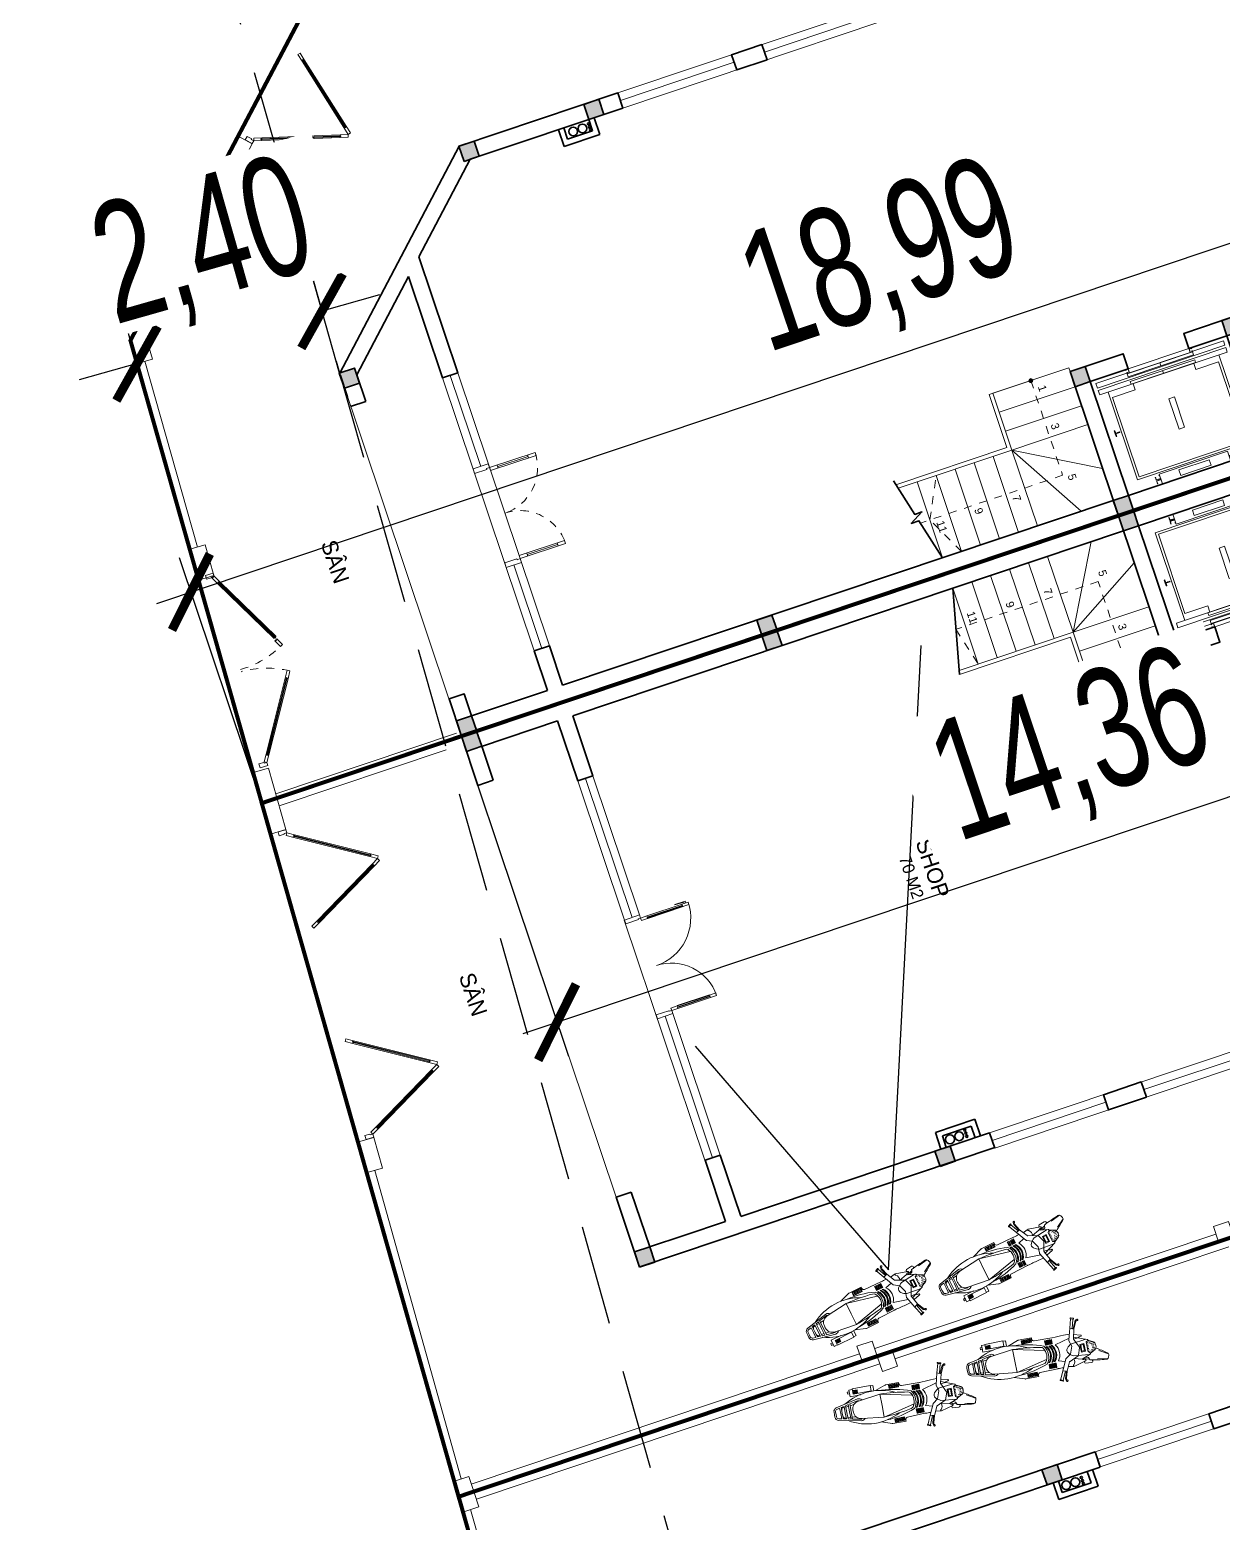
# Model space of a CAD drawing. Header units: metres. Extents: x 568336 to 569219, y 2065964 to 2066430.
# Drawn here: x 568485.76 to 568500.67, y 2066167.85 to 2066186.52 of the extents above; entities that cross this region are included whole.
import ezdxf

# ---------------------------------------------------------------- set-up
doc = ezdxf.new("R2010")
doc.units = ezdxf.units.M
for name, pattern in [('$AUDIT_BAD_LTYPE2', [0]), ('CENTER', [2, 1.25, -0.25, 0.25, -0.25]), ('HIDDEN', [0.375, 0.25, -0.125]), ('HIDDEN2', [0.1875, 0.125, -0.0625])]:
    doc.linetypes.add(name, pattern=pattern)
doc.layers.get('0').update_dxf_attribs({"linetype": 'CONTINUOUS'})
doc.layers.get('DEFPOINTS').update_dxf_attribs({"linetype": 'CONTINUOUS'})
for name, color, linetype, lineweight in [('-CENTER', 143, 'CENTER', 13), ('-CONCRETE', 1, 'CONTINUOUS', 35), ('-DOOR', 137, 'CONTINUOUS', 9), ('-FURNITURE', 46, 'CONTINUOUS', 9), ('-HATCH', 8, 'CONTINUOUS', 5), ('-KH', 143, 'CONTINUOUS', 13), ('-LINE1', 7, 'CONTINUOUS', 18), ('-LINE2', 252, 'CONTINUOUS', 9), ('-TEXT', 7, 'CONTINUOUS', 15), ('-WALL', 4, 'CONTINUOUS', 35), ('TEXT25', 2, 'CONTINUOUS', 13)]:
    doc.layers.add(name, color=color, linetype=linetype, lineweight=lineweight)
for name, color, linetype in [('-RANH GIOI LO DAT', 12, 'CONTINUOUS'), ('APOLIC', 7, 'CONTINUOUS'), ('RANHGIOI', 2, 'HIDDEN')]:
    doc.layers.add(name, color=color, linetype=linetype)
doc.styles.add('KTHUOC', font='', dxfattribs={"width": 0.8})
doc.styles.add('SVN_AVO_thuong', font='')
doc.styles.add('T1', font='', dxfattribs={"height": 200})
doc.styles.add('vnavanth', font='', dxfattribs={"width": 0.8})
doc.styles.get('KTHUOC').set_extended_font_data('.VnArial NarrowH')
doc.styles.get('SVN_AVO_thuong').set_extended_font_data('SVN-Avo')
doc.styles.get('T1').set_extended_font_data('VNgeometric Light')
doc.styles.get('vnavanth').set_extended_font_data('.VnAvantH')
doc.dimstyles.new('tien', dxfattribs={"dimscale": 0, "dimtxt": 1.5, "dimasz": 0.75, "dimexe": 0.45, "dimexo": 0, "dimgap": 0.25, "dimtad": 1, "dimzin": 1, "dimtxsty": 'KTHUOC', "dimblk1": 'ARCHTICK', "dimblk2": 'ARCHTICK', "dimsah": 1, "dimcen": 1, "dimdle": 0.45, "dimclrd": 37, "dimclre": 37, "dimclrt": 7, "dimaunit": 1, "dimadec": 0, "dimazin": 0, "dimtfac": 1, "dimtix": 1, "dimtofl": 0, "dimtmove": 2, "dimatfit": 3, "dimldrblk": 'ARCHTICK', "dimfxl": 1, "dimtfill": 1, "dimtolj": 1, "dimtzin": 1, "dimarcsym": 0})

# ---------------------------------------------------------------- blocks, each defined once
blk = doc.blocks.new('X-5M-DH-2-CORE$0$A$C75E80C28')
at = {"layer": '-LINE2', "linetype": 'Continuous', "ltscale": 2}
for p, q in [((-731, -149), (731, -149)), ((-731, -1305), (-731, -149)), ((-700, -179), (700, -179)), ((-700, -1225), (-700, -179)), ((-557, -112), (-560, -112)), ((-510, -22), (-510, -51)), ((-507, -22), (-510, -22)), ((-510, -109), (-510, -79)), ((-507, -22), (-507, -51)), ((-507, -109), (-507, -79)), ((-456, -57), (-501, -57)), ((-456, -60), (-501, -60)), ((-456, -70), (-501, -70)), ((-456, -73), (-501, -73)), ((-453, -63), (-453, -67)), ((-450, -63), (-450, -67)), ((450, -63), (450, -67)), ((453, -63), (453, -67)), ((456, -57), (501, -57)), ((456, -60), (501, -60)), ((456, -70), (501, -70)), ((456, -73), (501, -73)), ((457, -112), (460, -112)), ((507, -22), (510, -22)), ((507, -22), (507, -51)), ((507, -109), (507, -79)), ((510, -22), (510, -51)), ((510, -109), (510, -79)), ((700, -1225), (700, -179)), ((731, -1305), (731, -149)), ((840, -1305), (-840, -1305)), ((-840, -1365), (-840, -1305)), ((-700, -1225), (-400, -1225)), ((-400, -1305), (-400, -1225)), ((700, -1225), (400, -1225)), ((400, -1305), (400, -1225)), ((840, -1365), (840, -1305)), ((840, -1365), (-840, -1365)), ((840, -1395), (-840, -1395)), ((-840, -1395), (-840, -1455)), ((-840, -1455), (-435, -1455)), ((-435, -1450), (-435, -1460)), ((-435, -1450), (-400, -1450)), ((-435, -1460), (-425, -1460)), ((-435, -1490), (-435, -1500)), ((-435, -1490), (-425, -1490)), ((-433, -1452), (-433, -1458)), ((-433, -1452), (-402, -1452)), ((-433, -1458), (-425, -1458)), ((-433, -1492), (-433, -1498)), ((-433, -1492), (-425, -1492)), ((430, -1406), (-430, -1406)), ((-430, -1406), (-430, -1446)), ((430, -1446), (-430, -1446)), ((425, -1309), (-425, -1309)), ((-425, -1343), (-425, -1309)), ((425, -1343), (-425, -1343)), ((-425, -1458), (-425, -1460)), ((-425, -1490), (-425, -1492)), ((-402, -1452), (-402, -1498)), ((400, -1450), (-400, -1450)), ((-400, -1450), (-400, -1500)), ((0, -1309), (0, -1343)), ((0, -1406), (0, -1446)), ((400, -1450), (400, -1500)), ((435, -1450), (400, -1450)), ((402, -1452), (402, -1498)), ((433, -1452), (402, -1452)), ((425, -1343), (425, -1309)), ((433, -1458), (425, -1458)), ((425, -1458), (425, -1460)), ((435, -1460), (425, -1460)), ((425, -1490), (425, -1492)), ((435, -1490), (425, -1490)), ((433, -1492), (425, -1492)), ((430, -1406), (430, -1446)), ((433, -1452), (433, -1458)), ((433, -1492), (433, -1498)), ((435, -1450), (435, -1460)), ((840, -1455), (435, -1455)), ((435, -1490), (435, -1500)), ((840, -1395), (840, -1455)), ((-435, -1500), (-400, -1500)), ((-433, -1498), (-402, -1498)), ((435, -1500), (400, -1500)), ((433, -1498), (402, -1498))]:
    blk.add_line(p, q, dxfattribs=at)
for points in [[(-450, 0), (-450, -130), (450, -130), (450, 0)], [(-200, -29), (200, -29), (200, -101), (-200, -101)], [(-36, -584), (36, -584), (36, -984), (-36, -984)]]:
    blk.add_lwpolyline(points, close=True, dxfattribs=at)
for points in [[(-780, -789), (-751, -789, 0.414214), (-750, -788), (-750, -784), (-750, -780, 0.414214), (-751, -779), (-780, -779, -0.256978), (-784, -782), (-798, -782, -0.414214), (-801, -779), (-804, -749, 0.414214), (-807, -746), (-812, -746), (-812, -784), (-812, -821), (-807, -821, 0.414214), (-804, -818), (-801, -789, -0.414214), (-798, -786), (-784, -786, -0.256978), (-780, -789)], [(780, -789), (751, -789, -0.414214), (750, -788), (750, -784), (750, -780, -0.414214), (751, -779), (780, -779, 0.256978), (784, -782), (798, -782, 0.414214), (801, -779), (804, -749, -0.414214), (807, -746), (812, -746), (812, -784), (812, -821), (807, -821, -0.414214), (804, -818), (801, -789, 0.414214), (798, -786), (784, -786, 0.256978), (780, -789)]]:
    blk.add_lwpolyline(points, format="xyb", dxfattribs=at)
for centre, radius, start, end in [((-501, -51), 9.4, 180, 270), ((-501, -79), 9.4, 90, 180), ((-501, -51), 6.2, 180, 270), ((-501, -79), 6.2, 90, 180), ((-456, -63), 6.2, 0, 90), ((-456, -63), 3, 0, 90), ((-456, -67), 6.2, 270, 0), ((-456, -67), 3, 270, 0), ((456, -63), 6.2, 90, 180), ((456, -67), 6.2, 180, 270), ((456, -63), 3, 90, 180), ((456, -67), 3, 180, 270), ((501, -51), 6.2, 270, 0), ((501, -51), 9.4, 270, 0), ((501, -79), 9.4, 0, 90), ((501, -79), 6.2, 0, 90)]:
    blk.add_arc(centre, radius, start, end, dxfattribs=at)
blk = doc.blocks.new('A$C5C575821')
at = {"layer": '-CONCRETE'}
h = blk.add_hatch(color=256, dxfattribs=at)
h.dxf.hatch_style = 1
h.paths.add_polyline_path([(0, 200), (0, 0), (200, 0), (200, 200)])
blk.add_lwpolyline([(0, 0), (200, 0), (200, 200), (0, 200)], close=True, dxfattribs=at)
blk = doc.blocks.new('A$C3F71457E')
at = {"layer": '-CONCRETE'}
blk.add_lwpolyline([(0, -100), (0, 400), (-1500, 400), (-1500, -1400), (0, -1400), (0, -900), (200, -900), (200, -1600), (-1700, -1600), (-1700, 600), (200, 600), (200, -100), (0, -100)], dxfattribs=at)
at = {"layer": '-LINE1'}
blk.add_line((0, -900), (0, -100), dxfattribs=at)
at = {"layer": '-WALL'}
for p in [(-1700, 400), (0, 400), (-1700, -1600), (0, -1600)]:
    blk.add_blockref('A$C5C575821', p, dxfattribs=at)
at = {"color": 2, "rotation": 90}
blk.add_blockref('X-5M-DH-2-CORE$0$A$C75E80C28', (-1500, -500), dxfattribs=at)
blk = doc.blocks.new('*U49')
for p, q in [((-1210, 500), (-1250, 500)), ((-1230, 100), (-1230, 500)), ((-90, 500), (-50, 500)), ((-70, 100), (-70, 500)), ((-1210, 100), (-1250, 100)), ((-90, 100), (-50, 100))]:
    blk.add_line(p, q)
for points in [[(-1250, 0), (-1210, 0), (-1210, 600), (-1250, 600)], [(-50, 0), (-90, 0), (-90, 600), (-50, 600)], [(-1300, -200), (-1240, -200), (-1240, -40), (-1250, -40), (-1250, 0), (-1300, 0)], [(0, -200), (-60, -200), (-60, -40), (-50, -40), (-50, 0), (0, 0)]]:
    blk.add_lwpolyline(points, close=True)
at = {"linetype": 'HIDDEN', "ltscale": 0.1}
for centre, start, end in [((-1250, 0), 0, 90), ((-50, 0), 90, 180)]:
    blk.add_arc(centre, 600, start, end, dxfattribs=at)
blk = doc.blocks.new('CONG2')
at = {"layer": '-LINE1', "lineweight": 18}
blk.add_line((257137, -126793), (257137, -126693), dxfattribs=at)
at = {"ltscale": 100}
for p, q in [((255907, -126606), (256397, -125757)), ((256427, -125775), (255937, -126623)), ((256527, -125775), (257017, -126623)), ((257047, -126606), (256557, -125757))]:
    blk.add_line(p, q, dxfattribs=at)
at = {"color": 8, "ltscale": 100}
for points in [[(256412, -125755), (256421, -125760), (255921, -126626), (255912, -126621)], [(256541, -125755), (256533, -125760), (257033, -126626), (257041, -126621)]]:
    blk.add_lwpolyline(points, close=True, dxfattribs=at)
at = {"ltscale": 100}
for points in [[(256477, -125688), (256427, -125775), (256416, -125768), (256421, -125760), (256412, -125755), (256407, -125763), (256397, -125757), (256447, -125671)], [(256477, -125688), (256527, -125775), (256538, -125768), (256533, -125760), (256541, -125755), (256546, -125763), (256557, -125757), (256507, -125671)], [(255917, -126612), (255912, -126621), (255921, -126626), (255926, -126617), (255937, -126623), (255887, -126710), (255857, -126693), (255907, -126606)], [(257036, -126612), (257041, -126621), (257033, -126626), (257028, -126617), (257017, -126623), (257067, -126710), (257097, -126693), (257047, -126606)], [(257087, -126728), (257097, -126728), (257097, -126693), (257137, -126693), (257137, -126793), (257087, -126793)]]:
    blk.add_lwpolyline(points, close=True, dxfattribs=at)
blk = doc.blocks.new('cong 2 canh')
at = {"ltscale": 100}
for p, q in [((547984, -107651), (547135, -108141)), ((547153, -108172), (548002, -107682)), ((549365, -108172), (548516, -107682)), ((548534, -107651), (549382, -108141))]:
    blk.add_line(p, q, dxfattribs=at)
at = {"color": 8, "ltscale": 100}
for points in [[(548004, -107666), (547999, -107657), (547133, -108157), (547138, -108166)], [(548514, -107666), (548519, -107657), (549385, -108157), (549380, -108166)]]:
    blk.add_lwpolyline(points, close=True, dxfattribs=at)
at = {"ltscale": 100}
for points in [[(548103, -107601), (548016, -107651), (548022, -107662), (548031, -107657), (548036, -107666), (548027, -107671), (548034, -107682), (548120, -107632)], [(548447, -107601), (548534, -107651), (548527, -107662), (548519, -107657), (548514, -107666), (548522, -107671), (548516, -107682), (548430, -107632)], [(547059, -108226), (547049, -108226), (547049, -108191), (547009, -108191), (547009, -108291), (547059, -108291)], [(547147, -108161), (547138, -108166), (547133, -108157), (547142, -108152), (547135, -108141), (547049, -108191), (547066, -108222), (547153, -108172)], [(549371, -108161), (549380, -108166), (549385, -108157), (549376, -108152), (549382, -108141), (549469, -108191), (549451, -108222), (549365, -108172)], [(549459, -108226), (549469, -108226), (549469, -108191), (549509, -108191), (549509, -108291), (549459, -108291)]]:
    blk.add_lwpolyline(points, close=True, dxfattribs=at)
at = {"color": 8, "linetype": 'HIDDEN', "ltscale": 10}
for centre, start, end in [((547081, -108191), 0, 30), ((549469, -108191), 150, 180)]:
    blk.add_arc(centre, 1180, start, end, dxfattribs=at)
blk = doc.blocks.new('M25-T1')
at = {"layer": '-HATCH', "true_color": 0x8c8896}
h = blk.add_hatch(color=252, dxfattribs=at)
h.dxf.hatch_style = 1
edge = h.paths.add_edge_path()
edge.add_arc((202135, -557899), 24.6, 0, 360)
at = {"layer": '-CONCRETE'}
for centre, radius in [((197333, -562120, 0), 13), ((197375, -562120, 0), 13), ((197413, -562120, 0), 13), ((197364, -562210, 0), 55), ((197364, -562331, 0), 55)]:
    blk.add_circle(centre, radius, dxfattribs=at)
at = {"layer": '-DOOR'}
for p, q in [((197184, -558249), (197184, -559749)), ((197084, -560149), (197084, -559749)), ((197283, -560149), (197283, -559749)), ((197184, -560149), (197184, -561649))]:
    blk.add_line(p, q, dxfattribs=at)
for points in [[(197284, -561649), (197284, -558249), (197084, -558249), (197084, -561649)], [(203364, -564659), (199764, -564659), (199764, -564859), (203364, -564859)]]:
    blk.add_lwpolyline(points, close=True, dxfattribs=at)
for points in [[(200964, -564759), (199764, -564761)], [(203364, -564759), (202264, -564759)]]:
    blk.add_lwpolyline(points, dxfattribs=at)
at = {"layer": '-KH', "linetype": 'HIDDEN2', "ltscale": 5}
blk.add_line((203384, -559774), (203884, -559649), dxfattribs=at)
for points in [[(202135, -557899), (203384, -557899), (203384, -559774)], [(203884, -559399), (203384, -559649), (202884, -559399)]]:
    blk.add_lwpolyline(points, dxfattribs=at)
at = {"layer": '-KH'}
blk.add_circle((202135, -557899), 24.6, dxfattribs=at)
at = {"layer": '-LINE1'}
for p, q in [((202135, -558399), (202135, -557399)), ((202135, -557399), (202135, -558449)), ((202184, -557399), (202135, -557399)), ((202385, -558399), (202385, -557399)), ((202385, -557399), (202385, -558399)), ((202635, -558399), (202635, -557399)), ((202635, -557399), (202635, -558399)), ((202884, -557399), (202884, -558399)), ((202884, -558399), (203462, -557399)), ((202884, -558399), (203884, -557822)), ((202884, -558399), (202135, -558399)), ((202884, -559899), (202884, -558399)), ((202834, -558449), (202135, -558449)), ((202834, -559912), (202834, -558449))]:
    blk.add_line(p, q, dxfattribs=at)
at = {"layer": '-LINE1', "lineweight": 18}
for p, q in [((202884, -558399), (203884, -558399)), ((202884, -558649), (203884, -558649)), ((202884, -558899), (203884, -558899)), ((202884, -559149), (203884, -559149)), ((202884, -559399), (203884, -559399)), ((202884, -559649), (203884, -559649)), ((203884, -559899), (203884, -559899))]:
    blk.add_line(p, q, dxfattribs=at)
at = {"layer": '-LINE1', "ltscale": 10}
for points in [[(196087, -566321), (196363, -566610), (196508, -566472), (196232, -566183)], [(200788, -568537), (201188, -568556), (201197, -568356), (200797, -568337)], [(203685, -568673), (204084, -568692), (204094, -568493), (203694, -568474)]]:
    blk.add_lwpolyline(points, close=True, dxfattribs=at)
at = {"layer": '-LINE1'}
for points in [[(203604, -566059), (199330, -566059)], [(204028, -568489), (204028, -566105)], [(196436, -566541), (197944, -568123)], [(198383, -568323), (200793, -568437)]]:
    blk.add_lwpolyline(points, dxfattribs=at)
at = {"layer": '-LINE1', "ltscale": 10}
for points in [[(198168, -568213), (198017, -568054), (197872, -568192), (198079, -568409)], [(198079, -568409), (198379, -568423), (198388, -568223), (198168, -568213)]]:
    blk.add_lwpolyline(points, dxfattribs=at)
at = {"layer": '-RANH GIOI LO DAT', "linetype": 'HIDDEN', "ltscale": 10, "const_width": 50}
blk.add_lwpolyline([(193084, -549699), (193084, -563173), (198079, -568409), (204084, -568692), (204084, -549699)], close=True, dxfattribs=at)
at = {"layer": '-WALL'}
for p, q in [((203884, -564659), (203884, -557399)), ((197284, -561649), (197084, -561649)), ((197084, -561649), (197084, -563742)), ((197284, -563662), (197284, -561649)), ((197504, -562029), (197284, -562029)), ((197434, -562099), (197284, -562099)), ((197434, -562429), (197434, -562099)), ((197504, -562499), (197504, -562029)), ((197434, -562429), (197284, -562429)), ((197504, -562499), (197284, -562499)), ((199297, -566059), (197084, -563742)), ((198237, -564659), (197284, -563662)), ((198237, -564659), (199764, -564659)), ((199764, -564659), (199764, -564859)), ((203364, -564659), (203884, -564659)), ((203364, -564659), (203364, -564859)), ((198428, -564859), (199764, -564859)), ((199386, -565864), (198428, -564859)), ((203364, -564859), (203884, -564859)), ((203884, -564859), (203884, -565859)), ((199386, -565864), (199737, -565864)), ((199737, -565864), (199737, -566064)), ((199610, -566059), (199330, -566059))]:
    blk.add_line(p, q, dxfattribs=at)
at = {"layer": '-WALL', "color": 250}
for p, q in [((197284, -559749), (197084, -559749)), ((197284, -560149), (197084, -560149))]:
    blk.add_line(p, q, dxfattribs=at)
at = {"layer": '-WALL'}
for points in [[(203884, -559649), (203352, -559782), (203352, -559884), (203259, -559712), (203259, -559806), (202778, -559926)], [(204084, -566059), (203594, -566059), (203595, -565859), (203884, -565859)]]:
    blk.add_lwpolyline(points, dxfattribs=at)
blk.add_lwpolyline([(197084, -559749), (197284, -559749), (197284, -560149), (197084, -560149)], close=True, dxfattribs=at)
at = {"layer": '-DOOR', "xscale": -1, "rotation": 1.085554917956699e-05}
blk.add_blockref('*U49', (200964, -564659), dxfattribs=at)
at = {"layer": '-DOOR', "rotation": 313.6546960577045}
blk.add_blockref('CONG2', (110391, -292683), dxfattribs=at)
at = {"layer": '-LINE1', "rotation": 357.2961357539888}
blk.add_blockref('cong 2 canh', (-340131, -434479), dxfattribs=at)
at = {"layer": '-WALL', "rotation": 180}
blk.add_blockref('A$C3F71457E', (202384, -556799), dxfattribs=at)
at = {"layer": '-WALL', "xscale": -1}
for p in [(204084, -557399), (197284, -562099), (204084, -562099), (197284, -563744), (199497, -566064), (204084, -566059)]:
    blk.add_blockref('A$C5C575821', p, dxfattribs=at)
at = {"layer": '-TEXT', "style": 'T1'}
for s, p in [('1', (202236, -557842)), ('3', (202736, -557842)), ('5', (203405, -557842)), ('7', (203437, -558584)), ('9', (203437, -559084)), ('11', (203437, -559584))]:
    blk.add_text(s, height=100, rotation=360, dxfattribs=at).set_placement(p)
at = {"layer": '-TEXT', "color": 2, "style": 'vnavanth'}
blk.add_text('S¢N ', height=200, dxfattribs=at).set_placement((201240, -566963))
at = {"layer": 'TEXT25'}
for s, height, rotation, style, p in [('SHOP', 200, 0, 'SVN_AVO_thuong', (199429, -560601)), ('74M2', 150, 360, 'T1', (199545, -560863))]:
    blk.add_text(s, height=height, rotation=rotation, dxfattribs=dict(at, style=style)).set_placement(p)
blk = doc.blocks.new('A$C49AC32B8')
h = blk.add_hatch()
h.set_pattern_fill('ANSI31', color=256, scale=100, angle=405, style=0)
h.set_pattern_definition([(90, (1628.179, -139081.394), (-12.5, 1e-15), [])])
h.paths.add_polyline_path([(-545, -149), (-545, -107), (-667, -107), (-667, -149)])
h.paths.add_polyline_path([(-545, 276), (-545, 319), (-667, 319), (-667, 276)])
h = blk.add_hatch()
h.set_pattern_fill('ANSI31', color=256, scale=150, angle=315, style=0)
h.set_pattern_definition([(2e-15, (1485.97, -142180.918), (2e-15, 18.75), [])])
edge = h.paths.add_edge_path()
edge.add_arc((142, 1), 10, 291.0634, 432.0495)
edge.add_arc((142, 169), 10, 287.9505, 428.9366)
edge.add_arc((204, 63), 30, 298.7342, 336.6848)
edge.add_arc((204, 107), 30, 383.3152, 421.2658)
edge.add_line((152, 3), (218, 36))
edge.add_line((152, 167), (218, 133))
edge.add_line((146, 10), (129, 18))
edge.add_line((129, 18), (129, 82))
edge.add_line((129, 146), (129, 82))
edge.add_line((146, 159), (129, 146))
edge.add_arc((153, 85), 85.6, 336.6848, 359.9863)
edge.add_arc((153, 85), 85.6, 360.0137, 383.3152)
for points in [[(-244, 438, 1), (-248, 447), (-248, 447), (-280, 433), (-280, 433, 1), (-276, 424)], [(-10, -301), (-42, -189), (7, -167), (7, -167), (-21, -52), (-21, -52, -0.213812), (-21, -44), (-21, -44), (32, 67), (32, 67, 0.201882), (33, 75), (33, 75), (0, 164), (0, 164, 0.201882), (-5, 169), (-5, 169), (-117, 220), (-117, 220, -0.213812), (-123, 226), (-123, 226), (-175, 332), (-175, 332), (-226, 318), (-278, 434)], [(-185, 330), (-211, 418), (-211, 418, -0.119246), (-211, 432), (-211, 432), (-207, 453)], [(-199, 441, 2.509808), (-207, 452)], [(-199, 441), (-201, 433), (-201, 433, 0.119246), (-200, 418), (-200, 418), (-175, 332)], [(-1030, 202, 0.218308), (-1079, 224), (-1079, 224), (-1360, 164), (-1360, 164, 0.353851), (-1399, 115), (-1399, 85), (-1399, 54, 0.353851), (-1360, 5), (-1360, 5), (-1079, -55), (-1079, -55, 0.218308), (-1030, -33)], [(-594, 214, 0.25966), (-1245, 189, 0.25966)], [(-1075, 205), (-1073, 197), (-1073, 197, 0.379173), (-1161, 98)], [(-403, 141, 0.365685), (-444, 190, 0.035711), (-794, 231), (-1073, 197)], [(-839, 284), (-712, 329), (-712, 329, -0.085491), (-702, 331), (-535, 331), (-535, 315), (-535, 315, 0.389594), (-508, 286), (-508, 286), (-285, 281), (-285, 281, 0.038668), (-280, 281), (-280, 281, 0.005075), (-210, 283)], [(-765, -104, 0.080514), (-403, -28), (-403, -28, 0.201101), (-366, 85), (-366, 85, 0.201101), (-403, 198), (-403, 198, 0.080514), (-765, 273)], [(-75, -66), (-259, -18), (-259, -18, 0.336681), (-259, 187), (-259, 187), (-176, 209)], [(-226, 318), (-163, 182), (-163, 182, 0.213812), (-158, 176), (-158, 176), (-95, 132), (-61, 38), (-81, -36), (-81, -36, 0.213812), (-81, -44), (-81, -44), (-42, -189)], [(-149, 279), (-78, 291), (74, 249, -1.090751), (74, 234, 0.1744), (38, 220), (146, 178), (146, 178, -0.70664), (146, 159)], [(-64, 196, 0.330008), (-78, 272), (-78, 272, -0.752015), (-78, 291)], [(232, 118, 0.024274), (362, 201), (362, 201, 0.338506), (373, 235), (373, 235), (373, 235), (364, 260), (364, 260, 0.338506), (333, 279), (333, 279, 0.032613), (128, 248), (128, 248), (127, 238), (53, 214)], [(160, 255, 0.671768), (145, 286), (145, 286), (70, 279), (70, 279, 0.734542), (71, 250)], [(-1280, 161, 0.112845), (-1300, 121)], [(-1300, 49, 0.112845), (-1280, 9)], [(-1073, -27, -0.379173), (-1161, 72, 0.379173), (-1073, -27), (-1073, -27), (-1075, -35)], [(-1073, -27), (-794, -61), (-794, -61, 0.035711), (-444, -21), (-444, -21, 0.365685), (-403, 28)], [(-415, -4, 0.315879), (-415, 173)], [(137, 182), (-58, 160), (-58, 160, 0.114874), (-118, 116), (-118, 116, 0.363628), (-118, 51), (-118, 51, 0.117419), (-57, 6)], [(-17, -71), (146, -9), (146, -9, 0.70664), (146, 10)], [(152, 3), (218, 36), (218, 36, 0.167121), (231, 51), (231, 51, 0.102024), (238, 85), (238, 85, 0.102024), (231, 119), (231, 119, 0.167121), (218, 133), (218, 133), (152, 167)], [(-1245, -19, 0.25966), (-594, -44)], [(-61, -117), (-136, -117), (-136, -117, 0.010417), (-280, -111), (-280, -111, 0.038668), (-285, -111), (-285, -111), (-508, -116), (-508, -116, 0.389594), (-535, -146), (-535, -146), (-535, -161), (-702, -161, -0.085491), (-712, -159), (-712, -159), (-839, -114)], [(38, -50, 0.1744), (74, -64), (74, -64, -1.090751), (74, -79), (74, -79), (-9, -102)], [(-3, -171), (34, -256), (34, -256, 0.119246), (43, -267), (43, -267), (59, -280)], [(7, -167), (43, -249), (43, -249, 0.119246), (51, -261), (51, -261), (58, -266)], [(-12, -302, 1), (-9, -312), (-9, -312), (24, -302), (24, -302, 1), (22, -292)], [(59, -280, 2.509808), (58, -266)]]:
    blk.add_lwpolyline(points, format="xyb")
for points in [[(-276, 424), (-244, 438)], [(-197, 326), (-246, 437)], [(-1075, 205), (-1186, 181), (-1186, 85), (-1186, -11), (-1075, -35)], [(-403, 28), (-794, -61), (-794, -61), (-794, 85), (-794, 231), (-794, 231), (-403, 141)], [(38, 220), (-61, 195)], [(82, 203), (118, 217), (127, 238)], [(227, 253), (352, 275)], [(263, 153), (373, 216)], [(-1262, 151), (-1289, 148)], [(-1262, 19), (-1289, 21)], [(-1206, 156), (-1242, 153)], [(-1206, 13), (-1242, 17)], [(-1136, 164), (-1186, 158)], [(-1136, 6), (-1186, 11)], [(-58, 6), (131, -14)], [(146, 159), (129, 146), (129, 82), (129, 18), (146, 10)], [(-1121, -185), (-1165, -185), (-1165, -99), (-1031, -99)], [(-859, -116), (-859, -185), (-892, -185)], [(38, -50), (-21, -44)], [(-14, -176), (19, -293)], [(-12, -302), (22, -292)]]:
    blk.add_lwpolyline(points)
for points in [[(-667, 319), (-667, 276), (-545, 276), (-545, 319)], [(-382, 207), (-382, 262), (-373, 262), (-373, 207)], [(-362, 207), (-362, 262), (-353, 262), (-353, 207)], [(-342, 207), (-342, 262), (-333, 262), (-333, 207)], [(-322, 207), (-322, 262), (-313, 262), (-313, 207)], [(-302, 207), (-302, 262), (-293, 262), (-293, 207)], [(-1262, 165), (-1300, 157), (-1300, 85), (-1300, 13), (-1300, 13), (-1262, 5), (-1262, 85)], [(-1242, 169), (-1242, 85), (-1242, 1), (-1242, 1), (-1206, -7), (-1206, -7), (-1206, 85), (-1206, 177), (-1206, 177)], [(-1161, 85), (-1161, 98)], [(-1161, 85), (-1161, 72)], [(95, 132), (95, 35), (44, 35), (44, 132)], [(85, 122), (85, 45), (54, 45), (54, 122)], [(-1165, -135), (-1165, -161), (-1188, -161), (-1188, -135)], [(-892, -190), (-892, -123), (-1121, -123), (-1121, -190)], [(-1111, -130), (-1111, -138), (-1063, -138), (-1063, -130)], [(-1111, -145), (-1111, -152), (-1063, -152), (-1063, -145)], [(-1111, -159), (-1111, -167), (-1063, -167), (-1063, -159)], [(-667, -149), (-667, -107), (-545, -107), (-545, -149)], [(-382, -37), (-382, -92), (-373, -92), (-373, -37)], [(-362, -37), (-362, -92), (-353, -92), (-353, -37)], [(-342, -37), (-342, -92), (-333, -92), (-333, -37)], [(-322, -37), (-322, -92), (-313, -92), (-313, -37)], [(-302, -37), (-302, -92), (-293, -92), (-293, -37)]]:
    blk.add_lwpolyline(points, close=True)
for points in [[(-366, 187), (-379, 187), (-379, 187, -0.363938), (-379, -18), (-379, -18), (-366, -18), (-366, -18, 0.336681)], [(-329, 187), (-342, 187), (-342, 187, -0.363938), (-342, -18), (-342, -18), (-329, -18), (-329, -18, 0.336681)], [(-311, 187), (-298, 187), (-298, 187, -0.336681), (-298, -18), (-298, -18), (-311, -18), (-311, -18, 0.363938)], [(-1379, 115), (-1379, 85), (-1379, 54), (-1379, 54, 0.353851), (-1356, 25), (-1356, 25), (-1320, 17), (-1320, 17), (-1320, 85), (-1320, 152), (-1320, 152), (-1356, 145), (-1356, 145, 0.353851)]]:
    blk.add_lwpolyline(points, format="xyb", close=True)
blk = doc.blocks.new('*U52')
for points in [[(22, 564), (22, 734), (50, 734), (50, 706), (27, 706), (27, 564)], [(0, 0), (50, 0), (50, -40), (60, -40), (60, -246), (0, -246)], [(1599, 0), (1549, 0), (1549, -40), (1539, -40), (1539, -246), (1599, -246)]]:
    blk.add_lwpolyline(points, close=True)
for points in [[(50, 670), (90, 670), (90, 770), (50, 770), (50, 670)], [(1549, 629), (1509, 629), (1509, 729), (1549, 729), (1549, 629)], [(50, 673), (50, 100)], [(1549, 632), (1549, 100)], [(50, 100), (90, 100), (90, 0), (50, 0), (50, 100)], [(1549, 100), (1509, 100), (1509, 0), (1549, 0), (1549, 100)]]:
    blk.add_lwpolyline(points)
at = {"ltscale": 0.3}
for points in [[(820, 0, 0.414214), (50, 770, 0.414214)], [(820, 0, -0.414214), (1549, 729, -0.414214)]]:
    blk.add_lwpolyline(points, format="xyb", dxfattribs=at)
at = {"layer": 'APOLIC', "linetype": '$AUDIT_BAD_LTYPE2'}
for p, q in [((70, 100), (70, 670)), ((90, 670), (90, 100)), ((1509, 629), (1509, 100)), ((1529, 100), (1529, 629))]:
    blk.add_line(p, q, dxfattribs=at)
blk = doc.blocks.new('M24-T1')
at = {"layer": '-HATCH', "true_color": 0x8c8896}
h = blk.add_hatch(color=252, dxfattribs=at)
h.dxf.hatch_style = 1
edge = h.paths.add_edge_path()
edge.add_arc((200358, -492411), 24.6, 0, 360)
at = {"layer": '-CONCRETE'}
for centre, radius in [((205079, -496174, 0), 13), ((205128, -496264, 0), 55), ((205118, -496174, 0), 13), ((205159, -496174, 0), 13), ((205128, -496385, 0), 55)]:
    blk.add_circle(centre, radius, dxfattribs=at)
at = {"layer": '-DOOR'}
for p, q in [((205310, -492390), (205309, -493890)), ((205210, -494390), (205210, -493890)), ((205409, -494390), (205409, -493890)), ((205309, -494390), (205309, -495890)), ((201235, -499171), (199401, -499171)), ((204401, -499171), (202535, -499171)), ((201235, -499271), (199401, -499271)), ((201235, -499371), (199401, -499371)), ((204401, -499375), (201235, -499375)), ((202535, -499271), (204401, -499271))]:
    blk.add_line(p, q, dxfattribs=at)
blk.add_lwpolyline([(205210, -495890), (205209, -492390), (205409, -492390), (205410, -495890)], close=True, dxfattribs=at)
at = {"layer": '-KH', "linetype": 'HIDDEN2', "ltscale": 5}
blk.add_line((199108, -494286), (199608, -494161), dxfattribs=at)
blk.add_lwpolyline([(200383, -492411), (199108, -492411), (199108, -494286)], dxfattribs=at)
at = {"layer": '-KH'}
blk.add_circle((200358, -492411), 24.6, dxfattribs=at)
at = {"layer": '-LINE1'}
for p, q in [((199608, -492911), (199031, -491911)), ((199608, -491911), (199608, -492911)), ((199858, -492911), (199858, -491911)), ((200108, -492911), (200108, -491911)), ((200308, -491910), (200358, -491910)), ((200358, -491910), (200358, -492911)), ((199608, -492911), (198608, -492334)), ((199608, -494411), (199608, -492911)), ((199608, -492911), (200358, -492911)), ((199658, -494424), (199658, -492961)), ((199658, -492961), (200358, -492961))]:
    blk.add_line(p, q, dxfattribs=at)
at = {"layer": '-LINE1', "lineweight": 18}
for p, q in [((199608, -492911), (198608, -492911)), ((199608, -493161), (198608, -493161)), ((199608, -493411), (198608, -493411)), ((199608, -493661), (198608, -493661)), ((199608, -493911), (198608, -493911)), ((199608, -494161), (198608, -494161))]:
    blk.add_line(p, q, dxfattribs=at)
at = {"layer": '-LINE1', "ltscale": 10}
for points in [[(207210, -493610), (207410, -493610), (207410, -493410), (207210, -493410)], [(207208, -498310), (207408, -498310), (207408, -498110), (207208, -498110)], [(198408, -503204), (198808, -503223), (198817, -503023), (198418, -503004)], [(202803, -503404), (203203, -503423), (203212, -503224), (202813, -503205)], [(207208, -503629), (207408, -503629), (207408, -503429), (207208, -503429)]]:
    blk.add_lwpolyline(points, close=True, dxfattribs=at)
at = {"layer": '-LINE1'}
for points in [[(207308, -493610), (207308, -498110)], [(207308, -498310), (207308, -503429)], [(199055, -500571), (204485, -500571)], [(198508, -503008), (198508, -500806)], [(207208, -503528), (203208, -503325)]]:
    blk.add_lwpolyline(points, dxfattribs=at)
blk.add_arc((200358, -492936), 25, 270, 90, dxfattribs=at)
at = {"layer": '-RANH GIOI LO DAT', "linetype": 'HIDDEN', "ltscale": 10, "const_width": 50}
blk.add_lwpolyline([(198408, -484210), (198408, -503204), (207408, -503629), (207408, -484210)], close=True, dxfattribs=at)
at = {"layer": '-WALL', "linetype": 'Continuous', "ltscale": 10}
for p, q in [((198405, -500571), (198408, -486210)), ((198608, -499171), (198608, -491910)), ((205209, -499171), (205209, -495890)), ((205405, -500567), (205405, -495886)), ((199401, -499171), (198608, -499171)), ((205206, -499171), (204401, -499171)), ((199401, -499371), (198608, -499371)), ((198608, -500375), (198608, -499371)), ((205208, -499371), (204401, -499371)), ((205208, -499921), (205208, -499371)), ((205208, -500375), (205208, -499921)), ((198408, -500571), (199057, -500571)), ((204485, -500571), (205408, -500571))]:
    blk.add_line(p, q, dxfattribs=at)
at = {"layer": '-WALL', "color": 250}
for p, q in [((205209, -493890), (205409, -493890)), ((205209, -494390), (205409, -494390))]:
    blk.add_line(p, q, dxfattribs=at)
at = {"layer": '-WALL'}
for p, q in [((204988, -496531), (204988, -496011)), ((204988, -496011), (205208, -496011)), ((205409, -495890), (205209, -495890)), ((205210, -495890), (205410, -495890)), ((205058, -496461), (205058, -496081)), ((205058, -496081), (205208, -496081)), ((204988, -496531), (205208, -496531)), ((205058, -496461), (205208, -496461)), ((199401, -499171), (199401, -499371)), ((204401, -499171), (204401, -499371)), ((199057, -500371), (198608, -500371)), ((199057, -500571), (199057, -500371)), ((204485, -500571), (204485, -500371)), ((204485, -500371), (205208, -500371)), ((198408, -503204), (198408, -500575))]:
    blk.add_line(p, q, dxfattribs=at)
blk.add_lwpolyline([(205409, -493890), (205209, -493890), (205209, -494390), (205409, -494390)], close=True, dxfattribs=at)
blk.add_lwpolyline([(198608, -494161), (199658, -494424)], dxfattribs=at)
at = {"layer": '-DOOR', "xscale": 0.813008130081301, "yscale": 0.813008130081301, "zscale": 0.813008130081301}
blk.add_blockref('*U52', (201235, -499171), dxfattribs=at)
at = {"layer": '-DOOR', "xscale": -0.9999999999999998, "rotation": 357.30721602566}
blk.add_blockref('CONG2', (461623, -388551), dxfattribs=at)
at = {"layer": '-DOOR', "rotation": 357.2961357523089}
blk.add_blockref('CONG2', (-48062, -364523), dxfattribs=at)
at = {"layer": '-FURNITURE', "rotation": 97.65465326188837}
for p in [(206782, -495702), (206782, -497452)]:
    blk.add_blockref('A$C49AC32B8', p, dxfattribs=at)
at = {"layer": '-WALL', "xscale": -0.9999999999999997, "rotation": 180}
blk.add_blockref('A$C3F71457E', (200108, -491310), dxfattribs=at)
at = {"layer": '-WALL', "xscale": -0.9999999999999999}
for p in [(198608, -491910), (198608, -496611), (205408, -496611), (198608, -500571), (205408, -500571)]:
    blk.add_blockref('A$C5C575821', p, dxfattribs=at)
at = {"layer": '-TEXT', "style": 'T1'}
for s, p in [('5', (198989, -492375)), ('3', (199703, -492354)), ('1', (200233, -492354)), ('7', (198989, -493096)), ('9', (198994, -493596)), ('11', (198956, -494096))]:
    blk.add_text(s, height=100, rotation=0, dxfattribs=at).set_placement(p)
at = {"layer": '-TEXT', "color": 2, "style": 'vnavanth'}
blk.add_text('S¢N ', height=200, rotation=0, dxfattribs=at).set_placement((201240, -501559))
at = {"layer": 'TEXT25'}
for s, height, style, p in [('SHOP', 200, 'SVN_AVO_thuong', (201468, -495613)), ('70 M2', 150, 'T1', (201589, -495874))]:
    blk.add_text(s, height=height, rotation=0, dxfattribs=dict(at, style=style)).set_placement(p)
blk = doc.blocks.new('M23-T1')
at = {"layer": '-CONCRETE'}
for centre, radius in [((196129, -429568, 0), 55), ((196098, -429478, 0), 13), ((196140, -429478, 0), 13), ((196178, -429478, 0), 13), ((196129, -429689, 0), 55)]:
    blk.add_circle(centre, radius, dxfattribs=at)
at = {"layer": '-DOOR'}
for p, q in [((195848, -427713), (195848, -427213)), ((196048, -427713), (196048, -427213)), ((195948, -427713), (195949, -429213))]:
    blk.add_line(p, q, dxfattribs=at)
blk.add_lwpolyline([(196048, -429213), (196048, -425713), (195848, -425713), (195848, -429213)], close=True, dxfattribs=at)
at = {"layer": '-LINE1'}
for points in [[(193949, -426814), (193949, -431214)], [(193949, -431414), (193949, -436733)], [(194049, -436842), (198059, -437031)]]:
    blk.add_lwpolyline(points, dxfattribs=at)
at = {"layer": '-LINE1', "ltscale": 10}
for points in [[(193849, -431414), (194049, -431414), (194049, -431214), (193849, -431214)], [(193849, -436933), (194049, -436933), (194049, -436733), (193849, -436733)]]:
    blk.add_lwpolyline(points, close=True, dxfattribs=at)
at = {"layer": '-RANH GIOI LO DAT', "linetype": 'HIDDEN', "ltscale": 10, "const_width": 50}
blk.add_lwpolyline([(193849, -417514), (193849, -436933), (202849, -437358), (202849, -417514)], close=True, dxfattribs=at)
at = {"layer": '-WALL', "color": 250}
blk.add_line((196049, -427713), (195849, -427713), dxfattribs=at)
at = {"layer": '-WALL'}
for p, q in [((196048, -429213), (195848, -429213)), ((195849, -429213), (196049, -429213)), ((196269, -429314), (196049, -429314)), ((196199, -429384), (196049, -429384)), ((196199, -429764), (196199, -429384)), ((196269, -429834), (196269, -429314)), ((196199, -429764), (196049, -429764)), ((196269, -429834), (196049, -429834))]:
    blk.add_line(p, q, dxfattribs=at)
at = {"layer": '-WALL', "linetype": 'Continuous', "ltscale": 10}
for p, q in [((195849, -429213), (195849, -434624)), ((196049, -429213), (196049, -433224))]:
    blk.add_line(p, q, dxfattribs=at)
at = {"layer": '-WALL'}
blk.add_lwpolyline([(195849, -427213), (196049, -427213), (196049, -427713), (195849, -427713)], close=True, dxfattribs=at)
at = {"layer": '-FURNITURE', "xscale": -1, "rotation": 262.3453467381117}
for p in [(194475, -429005), (194475, -430756)]:
    blk.add_blockref('A$C49AC32B8', p, dxfattribs=at)
at = {"layer": '-WALL'}
blk.add_blockref('A$C5C575821', (195849, -429914), dxfattribs=at)
blk = doc.blocks.new('_ArchTick')
at = {"color": 0, "linetype": 'ByBlock', "const_width": 0.15}
blk.add_lwpolyline([(-0.5, -0.5), (0.5, 0.5)], dxfattribs=at)
blk = doc.blocks.new('*D187')
at = {"color": 37, "lineweight": -2, "transparency": 16777216}
for p, q in [((568504.766, 2066182.258), (568506.108, 2066178.258)), ((568491.92, 2066173.971), (568506.391, 2066178.828)), ((568491.147, 2066177.687), (568492.49, 2066173.688))]:
    blk.add_line(p, q, dxfattribs=at)
at = {"layer": 'DEFPOINTS', "color": 0, "transparency": 16777216}
for p in [(568504.766, 2066182.258), (568505.965, 2066178.685), (568491.147, 2066177.687)]:
    blk.add_point(p, dxfattribs=at)
at = {"color": 37, "lineweight": -2, "transparency": 16777216, "xscale": 0.75, "yscale": 0.75, "zscale": 0.75}
for p, rotation in [((568505.965, 2066178.685), 18.55149973002469), ((568492.346, 2066174.115), 198.5514997300247)]:
    blk.add_blockref('_ArchTick', p, dxfattribs=dict(at, rotation=rotation))
at = {"color": 7, "transparency": 16777216, "insert": (568498.789, 2066177.491), "char_height": 1.5, "attachment_point": 5, "rotation": 18.5515, "style": 'KTHUOC', "bg_fill": 3, "box_fill_scale": 1.1, "bg_fill_color": 256, "bg_fill_true_color": 13158600, "bg_fill_transparency": 0}
blk.add_mtext('\\A1;14,36 ', dxfattribs=at)
blk = doc.blocks.new('*D189')
at = {"color": 37, "lineweight": -2, "transparency": 16777216}
for p, q in [((568506.662, 2066182.894), (568505.632, 2066185.961)), ((568487.342, 2066179.348), (568506.202, 2066185.677)), ((568488.655, 2066176.851), (568487.626, 2066179.918))]:
    blk.add_line(p, q, dxfattribs=at)
at = {"layer": 'DEFPOINTS', "color": 0, "transparency": 16777216}
for p in [(568505.775, 2066185.534), (568506.662, 2066182.894), (568488.655, 2066176.851)]:
    blk.add_point(p, dxfattribs=at)
at = {"color": 37, "lineweight": -2, "transparency": 16777216, "xscale": 0.75, "yscale": 0.75, "zscale": 0.75}
for p, rotation in [((568505.775, 2066185.534), 18.5505547871444), ((568487.769, 2066179.491), 198.5505547871444)]:
    blk.add_blockref('_ArchTick', p, dxfattribs=dict(at, rotation=rotation))
at = {"color": 7, "transparency": 16777216, "insert": (568496.406, 2066183.604), "char_height": 1.5, "attachment_point": 5, "rotation": 18.5506, "style": 'KTHUOC', "bg_fill": 3, "box_fill_scale": 1.1, "bg_fill_color": 256, "bg_fill_true_color": 13158600, "bg_fill_transparency": 0}
blk.add_mtext('\\A1;18,99 ', dxfattribs=at)
blk = doc.blocks.new('*D190')
at = {"color": 37, "lineweight": -2, "transparency": 16777216}
for p, q in [((568489.628, 2066182.227), (568489.285, 2066183.436)), ((568489.408, 2066183.003), (568490.129, 2066183.207)), ((568487.315, 2066181.571), (568486.972, 2066182.779)), ((568487.095, 2066182.346), (568486.374, 2066182.141))]:
    blk.add_line(p, q, dxfattribs=at)
at = {"layer": 'DEFPOINTS', "color": 0, "transparency": 16777216}
for p in [(568487.095, 2066182.346), (568489.628, 2066182.227), (568487.315, 2066181.571)]:
    blk.add_point(p, dxfattribs=at)
at = {"color": 37, "lineweight": -2, "transparency": 16777216, "xscale": 0.75, "yscale": 0.75, "zscale": 0.75}
for p, rotation in [((568489.408, 2066183.003), 195.8476354854996), ((568487.095, 2066182.346), 15.84763548549963)]:
    blk.add_blockref('_ArchTick', p, dxfattribs=dict(at, rotation=rotation))
at = {"color": 7, "transparency": 16777216, "insert": (568487.937, 2066183.782), "char_height": 1.5, "attachment_point": 5, "rotation": 15.8476, "style": 'KTHUOC', "bg_fill": 3, "box_fill_scale": 1.1, "bg_fill_color": 256, "bg_fill_true_color": 13158600, "bg_fill_transparency": 0}
blk.add_mtext('\\A1;2,40 ', dxfattribs=at)

msp = doc.modelspace()

# ---------------------------------------------------------------- block references
at = {"layer": '-CENTER', "xscale": 0.001, "yscale": 0.001, "zscale": 0.001, "rotation": 288.5514997322405}
msp.add_blockref('M25-T1', (568962.866, 2066551.264), dxfattribs=at)

# ---------------------------------------------------------------- next in the draw order: block references
at = {"layer": '-CENTER', "xscale": 0.001, "yscale": 0.001, "zscale": 0.001, "rotation": 288.5514997326909}
msp.add_blockref('M24-T1', (568902.586, 2066525.047), dxfattribs=at)

# ---------------------------------------------------------------- next in the draw order: block references
at = {"layer": '-CENTER', "xscale": 0.001, "yscale": 0.001, "zscale": 0.001, "rotation": 288.5514997340802}
msp.add_blockref('M23-T1', (568843.67, 2066490.973), dxfattribs=at)

# ---------------------------------------------------------------- next in the draw order: linework, layer by layer
at = {"color": 2}
msp.add_lwpolyline([(568494.07, 2066173.815), (568496.49, 2066171.02), (568496.897, 2066178.823)], dxfattribs=at)
at = {"layer": 'RANHGIOI', "color": 12, "ltscale": 5}
msp.add_lwpolyline([(568487.025, 2066191.396), (568500.399, 2066144.283)], dxfattribs=at)

# ---------------------------------------------------------------- next in the draw order: dimensions: what is measured, and where the dimension line sits
dim = msp.add_aligned_dim(p1=(568491.1473, 2066177.6874), p2=(568504.7656, 2066182.2576), distance=-3.7686, dimstyle='tien', override={"dimscale": 1, "dimpost": ' '})
dim.commit()
dim.dimension.update_dxf_attribs({"geometry": '*D187', "text_midpoint": (568498.7891, 2066177.4913)})

# ---------------------------------------------------------------- next in the draw order: dimensions: what is measured, and where the dimension line sits
dim = msp.add_aligned_dim(p1=(568488.655, 2066176.851), p2=(568506.662, 2066182.894), distance=2.785, dimstyle='tien', override={"dimscale": 1, "dimpost": ' '})
dim.commit()
dim.dimension.update_dxf_attribs({"geometry": '*D189', "text_midpoint": (568496.406, 2066183.604)})

# ---------------------------------------------------------------- next in the draw order: dimensions: what is measured, and where the dimension line sits
dim = msp.add_aligned_dim(p1=(568489.628, 2066182.227), p2=(568487.315, 2066181.571), distance=-0.806, dimstyle='tien', override={"dimscale": 1, "dimpost": ' '})
dim.commit()
dim.dimension.update_dxf_attribs({"geometry": '*D190', "text_midpoint": (568487.937, 2066183.782)})

doc.saveas('drawing.dxf')
